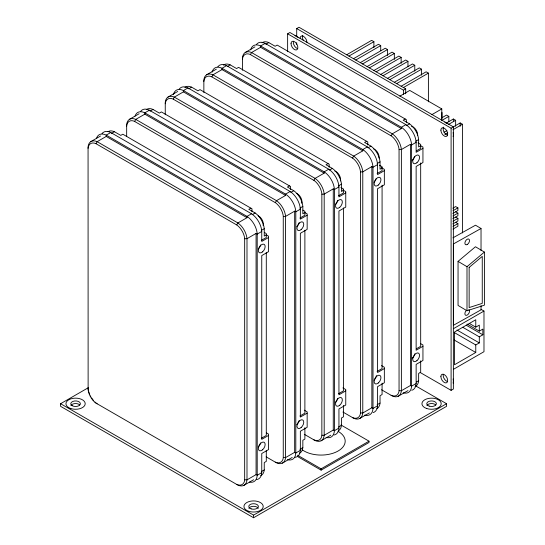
<?xml version="1.0" encoding="UTF-8"?>
<svg xmlns="http://www.w3.org/2000/svg" width="545" height="545" viewBox="0 0 545 545"><rect width="100%" height="100%" fill="white"/><g stroke="black" fill="none" stroke-linecap="round" stroke-linejoin="round"><path stroke-width="0.82" d="M414.772 71.191L414.772 65.264L412.504 63.949L387.529 78.371M458.052 261.368L458.052 305.432L466.997 310.759L484.403 305.173L484.403 252.076L475.465 246.756L458.052 261.368L466.997 266.696L466.997 310.759M469.293 323.423L475.771 327.163L475.771 319.752L454.503 332.034L454.503 364.755L475.771 352.479L475.771 344.944L479.307 342.907L479.307 336.844L482.85 334.8L482.85 329.085L479.307 331.128L467.072 324.064M479.307 331.128L479.307 325.12L475.771 327.163M481.031 305.602L481.031 309.839L453.372 325.324L453.372 243.983L481.031 228.491L481.031 250.523M88.065 148.322L88.127 147.845A12.842 7.412 60 0 1 95.641 143.505L237.143 225.201A12.842 7.412 60 0 1 244.664 238.22L244.664 480.261A12.842 7.412 60 0 1 237.143 484.6L236.7 484.41M126.665 126.038L126.719 125.561A12.842 7.412 60 0 1 134.24 121.222L275.743 202.917A12.842 7.412 60 0 1 283.257 215.936L283.257 457.977A12.842 7.412 60 0 1 275.743 462.317L275.3 462.126M165.258 103.754L165.319 103.278A12.842 7.412 60 0 1 172.833 98.938L314.336 180.633A12.842 7.412 60 0 1 321.857 193.652L321.857 435.693A12.842 7.412 60 0 1 314.336 440.033L313.893 439.842M203.857 81.471L203.912 80.994A12.842 7.412 60 0 1 211.433 76.654L352.935 158.35A12.842 7.412 60 0 1 360.449 171.368L360.449 413.41A12.842 7.412 60 0 1 352.935 417.749L352.492 417.565M242.45 59.187L242.511 58.71A12.842 7.412 60 0 1 250.026 54.371L391.528 136.066A12.842 7.412 60 0 1 399.049 149.085L399.049 391.126A12.842 7.412 60 0 1 391.528 395.466L391.085 395.282M96.09 143.689L97.146 141.68L106.227 136.441L246.994 217.707L246.994 216.399L106.227 135.126A15.471 8.931 60 0 0 96.465 138.423M134.683 121.406L135.746 119.396L144.827 114.157L285.587 195.423L285.587 194.115L144.827 112.842A15.471 8.931 60 0 0 135.058 116.139M173.283 99.122L174.339 97.112L183.42 91.873L324.186 173.14L324.186 171.832L183.42 90.559A15.471 8.931 60 0 0 173.487 94.462M211.876 76.838L212.938 74.829L222.019 69.59L362.779 150.856L362.779 149.548L222.019 68.275A15.471 8.931 60 0 0 212.087 72.178M250.475 54.554L251.531 52.545L260.612 47.306L401.379 128.572L401.379 127.264L260.612 45.991A15.471 8.931 60 0 0 250.68 49.895M236.7 224.874L237.913 222.953L246.994 217.707M275.3 202.59L276.506 200.669L285.587 195.423M313.893 180.306L315.105 178.385L324.186 173.14M352.492 158.023L353.698 156.102L362.779 150.856M391.085 135.739L392.298 133.818L401.379 128.572M466.997 266.696L484.403 252.076M90.811 141.639L100.546 136.018M129.403 119.355L139.145 113.735M168.003 97.071L177.738 91.451M206.596 74.788L216.338 69.167M245.196 52.504L254.931 46.884M268.562 237.497L261.75 241.435L261.75 231.468A15.471 8.931 60 0 0 251.531 213.776L110.771 132.503L106.227 135.126L106.227 136.441M307.155 215.214L300.35 219.151L300.35 209.185A15.471 8.931 60 0 0 290.131 191.493L149.364 110.219L144.827 112.842L144.827 114.157M345.755 192.937L338.942 196.868L338.942 186.901A15.471 8.931 60 0 0 328.724 169.209L187.964 87.943L183.42 90.559L183.42 91.873M384.348 170.653L377.542 174.584L377.542 164.617A15.471 8.931 60 0 0 367.323 146.925L226.556 65.659L222.019 68.275L222.019 69.59M422.947 148.369L416.135 152.3L416.135 142.34A15.471 8.931 60 0 0 405.916 124.642L265.156 43.375L260.612 45.991L260.612 47.306M111.5 133.396L114.402 131.72L120.758 135.392L122.802 134.213L251.988 208.796L251.988 211.807M150.093 111.112L153.002 109.436L159.358 113.108L161.402 111.929L290.58 186.513L290.58 189.524M188.693 88.828L191.595 87.152L197.951 90.824L199.995 89.646L329.18 164.229L329.18 167.24M227.285 66.545L230.194 64.869L236.55 68.541L238.594 67.362L367.78 141.945L367.78 144.956M265.885 44.261L268.787 42.585L275.143 46.257L277.187 45.078L406.372 119.662L406.372 122.673M287.631 51.68L287.631 33.804L289.906 32.496L453.372 126.869L453.372 389.028L451.096 390.343L420.175 372.487M296.712 36.842L296.712 28.558L298.987 27.25L405.691 88.855L405.691 93.808M346.661 54.779L371.635 40.357L373.904 41.665L373.904 47.463M348.929 56.087L373.904 41.665M353.473 58.71L378.448 44.288L380.717 45.603L380.717 50.569M355.742 60.018L380.717 45.603M360.286 62.641L385.26 48.226L387.529 49.534L387.529 55.474M362.554 63.949L387.529 49.534M367.098 66.572L392.066 52.157L394.342 53.465L394.342 59.391M369.367 67.887L394.342 53.465M373.904 70.503L398.879 56.087L401.154 57.395L401.154 63.343M376.179 71.817L401.154 57.395M380.717 74.44L405.691 60.018L407.96 61.333L407.96 66.436M382.985 75.748L407.96 61.333M389.798 79.679L414.772 65.264M394.342 82.302L419.316 67.887L421.585 69.195L421.585 75.128M396.61 83.617L421.585 69.195M401.154 86.233L426.122 71.817L428.397 73.125L428.397 101.799M403.423 87.547L428.397 73.125M296.712 28.558L403.423 90.17L405.691 88.855M399.846 96.165L409.779 90.429L441.791 108.911L441.791 120.697M250.85 208.136L248.806 209.321L255.169 212.986A14.449 8.345 60 0 1 264.25 228.716L264.25 236.06L266.294 234.881M289.45 185.852L287.406 187.037L293.762 190.702A14.449 8.345 60 0 1 302.843 206.432L302.843 213.776L304.887 212.598M328.042 163.575L325.999 164.754L332.361 168.419A14.449 8.345 60 0 1 341.442 184.149L341.442 191.493L343.486 190.314M366.642 141.291L364.598 142.47L370.954 146.135A14.449 8.345 60 0 1 380.035 161.865L380.035 169.209L382.079 168.03M405.235 119.008L403.191 120.186L409.554 123.858A14.449 8.345 60 0 1 418.635 139.581L418.635 146.925L420.679 145.747M251.531 213.776L246.994 216.399A15.471 8.931 60 0 1 257.206 234.091L257.206 475.281A15.471 8.931 60 0 1 249.474 482.093M290.131 191.493L285.587 194.115A15.471 8.931 60 0 1 295.806 211.807L295.806 452.997A15.471 8.931 60 0 1 287.46 459.646M328.724 169.209L324.186 171.832A15.471 8.931 60 0 1 334.405 189.524L334.405 430.714A15.471 8.931 60 0 1 326.053 437.363M367.323 146.925L362.779 149.548A15.471 8.931 60 0 1 372.998 167.24L372.998 408.43A15.471 8.931 60 0 1 364.653 415.079M405.916 124.642L401.379 127.264A15.471 8.931 60 0 1 411.598 144.956L411.598 386.146A15.471 8.931 60 0 1 403.245 392.795M252.26 214.669L255.169 212.986M290.853 192.385L293.762 190.702M329.453 170.101L332.361 168.419M368.045 147.818L370.954 146.135M406.645 125.534L409.554 123.858M431.858 114.648L441.791 108.911M441.416 118.04L446.559 115.07L448.828 116.385L448.828 121.426M441.484 120.622L448.828 116.385M446.021 123.245L453.372 119.008L455.64 120.316L455.64 126.236M261.75 231.468L257.206 234.091L256.075 233.437L246.994 238.683L244.725 238.765M261.341 230.399L264.25 228.716M300.35 209.185L295.806 211.807L294.668 211.153L285.587 216.399L283.318 216.481M299.941 208.115L302.843 206.432M338.942 186.901L334.405 189.524L333.267 188.87L324.186 194.115L321.918 194.197M338.534 185.831L341.442 184.149M377.542 164.617L372.998 167.24L371.86 166.586L362.779 171.832L360.511 171.92M377.133 163.548L380.035 161.865M416.135 142.34L411.598 144.956L410.46 144.302L401.379 149.548L399.11 149.637M415.726 141.264L418.635 139.581M448.297 124.56L455.64 120.316M444.018 132.265L446.961 130.568M287.631 33.804L451.096 128.177L460.178 122.938L462.453 124.246L462.453 232.967M261.328 240.365L266.294 237.497L266.294 233.567L264.332 232.436M299.92 218.082L304.887 215.214L304.887 211.283L302.931 210.152M338.52 195.798L343.486 192.937L343.486 188.999L340.87 187.494M377.113 173.514L382.079 170.653L382.079 166.715L379.47 165.21M416.421 150.822L420.679 148.369L420.679 144.432L418.063 142.926M444.822 134.424L447.758 132.728M452.902 129.764L462.453 124.246M415.624 385.853L446.559 403.709L446.559 406.332L253.575 517.75L60.597 406.332L60.597 403.709L88.583 387.55M452.847 208.183L455.64 206.575L457.909 207.883L457.909 210.506L452.847 213.429M453.018 210.711L457.909 207.883M453.018 215.949L457.909 213.129L457.909 215.752L452.847 218.674M453.018 221.195L457.909 218.368L457.909 220.991L452.847 223.913M453.018 226.434L457.909 223.614L457.909 226.236L453.018 229.057M261.328 438.303L266.294 435.435L266.294 252.505M299.92 416.019L304.887 413.151L304.887 230.222M338.52 393.735L343.486 390.867L343.486 207.938M377.113 371.452L382.079 368.584L382.079 185.198M416.421 348.759L420.679 346.3L420.679 162.914M268.562 435.435L261.75 439.365L261.75 255.591L268.562 251.654L268.562 236.189L266.41 234.95M307.155 413.151L300.35 417.082L300.35 233.308L307.155 229.377L307.155 213.906L304.294 212.25M345.755 390.867L338.942 394.798L338.942 211.024L345.755 207.093L345.755 191.622L342.887 189.967M384.348 368.584L377.542 372.514L377.542 188.74L384.348 184.809L384.348 169.338L381.486 167.683M422.947 346.3L416.135 350.231L416.135 166.457L422.947 162.526L422.947 147.055L420.801 145.815M453.372 328.73L483.98 311.059L483.98 351.695L453.372 369.367M266.41 432.88L268.562 434.12L268.562 449.591L261.75 453.522L261.75 472.658L257.206 475.281L256.075 474.627L246.994 479.866A14.449 8.345 60 0 1 237.913 485.111L95.641 402.905A12.842 7.412 60 0 1 88.127 389.886L88.065 146.925A14.449 8.345 60 0 1 97.146 141.68L237.913 222.953A14.449 8.345 60 0 1 246.994 238.683L246.994 479.866L244.725 479.784M261.341 471.582L264.25 469.906L264.25 462.569L266.294 461.383L266.294 450.429M304.294 410.187L307.155 411.836L307.155 427.307L300.35 431.238L300.35 450.374L295.806 452.997L294.668 452.343L285.587 457.582A14.449 8.345 60 0 1 276.506 462.828L266.192 456.873M299.941 449.298L302.843 447.622L302.843 440.285L304.887 439.1L304.887 427.682M342.887 387.904L345.755 389.552L345.755 405.024L338.942 408.954L338.942 428.091L334.405 430.714L333.267 430.06L324.186 435.298A14.449 8.345 60 0 1 315.105 440.544L304.321 434.317M338.534 427.014L341.442 425.338L341.442 418.001L343.486 416.816L343.486 405.398M381.486 365.62L384.348 367.269L384.348 382.74L377.542 386.671L377.542 405.807L372.998 408.43L371.86 407.776L362.779 413.015A14.449 8.345 60 0 1 353.698 418.26L342.921 412.034M377.133 404.731L380.035 403.055L380.035 395.718L382.079 394.539L382.079 383.115M420.801 343.745L422.947 344.985L422.947 360.456L416.135 364.387L416.135 383.523L411.598 386.146L410.46 385.492L401.379 390.738A14.449 8.345 60 0 1 392.298 395.977L381.514 389.757M416.455 382.031L418.635 380.771L418.635 373.434L420.679 372.255L420.679 360.831M243.86 485.377L253.595 479.757M282.453 463.093L292.195 457.473M321.053 440.81L330.788 435.189M359.645 418.526L369.387 412.906M398.245 396.242L407.98 390.622M297.529 455.211L321.107 468.829L369.013 441.171L369.013 442.479L321.107 470.137L297.529 456.519M60.597 403.709L253.575 515.127L446.559 403.709M452.936 237.838L475.499 225.201L481.031 228.491M399.11 390.649L401.379 390.738L401.379 149.548A14.449 8.345 60 0 0 392.298 133.818L251.531 52.545A14.449 8.345 60 0 0 242.45 57.79L242.45 70.223M360.511 412.933L362.779 413.015L362.779 171.832A14.449 8.345 60 0 0 353.698 156.102L212.938 74.829A14.449 8.345 60 0 0 203.857 80.074L203.857 92.507M321.918 435.217L324.186 435.298L324.186 194.115A14.449 8.345 60 0 0 315.105 178.385L174.339 97.112A14.449 8.345 60 0 0 165.258 102.358L165.258 114.791M283.318 457.5L285.587 457.582L285.587 216.399A14.449 8.345 60 0 0 276.506 200.669L135.746 119.396A14.449 8.345 60 0 0 126.665 124.642L126.665 136.529M455.64 211.814L457.909 213.129M455.64 217.06L457.909 218.368M455.64 222.305L457.909 223.614M481.065 309.376L483.98 311.059M466.288 325.242L482.85 334.8M462.753 327.279L479.307 336.844M456.996 330.025L479.307 342.907M454.176 332.477L475.771 344.944M454.176 340.012L475.771 352.479M341.007 424.998L369.013 441.171M453.372 119.008L453.372 121.549M460.178 122.938L460.178 126.338M451.096 128.177L451.096 390.343M442.015 112.454L442.015 118.36M410.46 144.302L410.46 385.492M403.423 90.17L403.423 94.292M371.86 166.586L371.86 407.776M333.267 188.87L333.267 430.06M321.107 468.829L321.107 470.137M296.712 42.633L296.712 44.288M294.668 211.153L294.668 452.343M256.075 233.437L256.075 474.627M253.575 515.127L253.575 517.75M447.438 135.112A4.816 2.78 60 0 1 443.855 131.638A4.816 2.78 60 0 1 443.61 127.135M297.597 48.6A4.816 2.78 60 0 1 293.421 41.372M444.795 122.189A9.633 5.559 60 0 1 447.745 123.742M453.14 132.564A9.633 5.559 60 0 1 453.14 136.638M294.954 35.677A9.633 5.559 60 0 1 298.476 37.714M453.14 378.993A9.633 5.559 60 0 1 453.14 383.067M447.438 381.541A4.816 2.78 60 0 1 443.269 374.32M468.829 309.676A3.209 1.88 -59.2 0 1 468.523 313.852A3.209 1.88 -59.2 0 1 465.11 314.717A3.209 1.88 -59.2 0 1 466.602 310.241M303.388 40.439A4.816 2.78 60 0 1 302.843 35.377M300.118 38.388A4.816 2.78 60 0 1 303.524 36.426A4.816 2.78 60 0 1 306.93 42.326M256.395 44.581A15.471 8.931 60 0 1 265.156 43.375M411.509 126.406A6.424 3.706 60 0 1 417.715 135.187M262.077 42.81A14.449 8.345 60 0 1 268.787 42.585M416.135 383.523A15.471 8.931 60 0 1 411.761 390.315M414.895 353.76A4.816 2.78 -60 0 1 412.231 358.181M414.759 156.374A4.816 2.78 -60 0 1 412.231 160.25M418.635 380.771A14.449 8.345 60 0 1 415.086 386.473M217.796 66.865A15.471 8.931 60 0 1 218.129 66.436M218.491 66.047A15.471 8.931 60 0 1 226.556 65.659M373.461 148.799A6.424 3.706 60 0 1 379.048 158.084M223.484 65.093A14.449 8.345 60 0 1 230.194 64.869M377.542 405.807A15.471 8.931 60 0 1 373.161 412.599M376.377 375.512A4.816 2.78 -60 0 1 376.295 376.043M376.166 376.588A4.816 2.78 -60 0 1 374.047 380.103M376.166 178.658A4.816 2.78 -60 0 1 374.047 182.173M380.035 403.055A14.449 8.345 60 0 1 376.902 408.566M337.702 200.397A4.816 2.78 -60 0 1 335.454 204.457M179.203 89.148A15.471 8.931 60 0 1 187.964 87.943M334.862 171.082A6.424 3.706 60 0 1 339.303 175.136A6.424 3.706 60 0 1 340.312 180.926M184.884 87.377A14.449 8.345 60 0 1 191.595 87.152M338.942 428.091A15.471 8.931 60 0 1 334.051 434.999M337.702 398.327A4.816 2.78 -60 0 1 335.454 402.387M341.442 425.338A14.449 8.345 60 0 1 338.309 430.85M299.103 222.68A4.816 2.78 -60 0 1 296.855 226.74M140.603 111.432A15.471 8.931 60 0 1 149.364 110.219M296.269 193.366A6.424 3.706 60 0 1 300.704 197.413A6.424 3.706 60 0 1 301.712 203.21M146.292 109.661A14.449 8.345 60 0 1 153.002 109.436M300.35 450.374A15.471 8.931 60 0 1 294.92 457.357M299.103 420.611A4.816 2.78 -60 0 1 296.855 424.671M302.843 447.622A14.449 8.345 60 0 1 299.294 453.324M260.51 244.964A4.816 2.78 -60 0 1 258.262 249.024M102.01 133.716A15.471 8.931 60 0 1 102.705 132.898M103.094 132.558A15.471 8.931 60 0 1 110.771 132.503M97.146 403.845A14.449 8.345 60 0 1 94.98 402.046M93.454 400.405A14.449 8.345 60 0 1 91.614 397.911M90.811 396.562A14.449 8.345 60 0 1 90.436 395.874M89.768 394.464A14.449 8.345 60 0 1 89.469 393.749M89.196 393.034A14.449 8.345 60 0 1 88.726 391.603M88.535 390.888A14.449 8.345 60 0 1 88.065 388.115M258.228 215.847A6.424 3.706 60 0 1 263.119 225.494M108.06 131.679A14.449 8.345 60 0 1 114.402 131.72M261.75 472.658A15.471 8.931 60 0 1 256.32 479.641M260.51 442.894A4.816 2.78 -60 0 1 258.262 446.955M264.25 469.906A14.449 8.345 60 0 1 260.701 475.608M426.919 405.616A4.816 2.78 0 0 1 430.945 403.579A4.816 2.78 0 0 1 435.748 404.942M248.922 508.376A4.816 2.78 0 0 1 253.575 506.319A4.816 2.78 0 0 1 258.228 508.376M70.925 405.616A4.816 2.78 0 0 1 74.951 403.579A4.816 2.78 0 0 1 79.747 404.942M338.138 431.34A24.082 13.904 0 0 1 336.987 451.621A24.082 13.904 0 0 1 302.005 449.632M469.143 267.404L469.143 307.571L482.257 303.367L482.257 256.395L469.143 267.404M291.037 43.634A4.816 2.78 60 0 0 296.146 49.99A4.816 2.78 60 0 0 296.146 43.178A4.816 2.78 60 0 0 291.037 43.634M440.885 130.146A4.816 2.78 60 0 0 445.987 136.502A4.816 2.78 60 0 0 445.987 129.69A4.816 2.78 60 0 0 440.885 130.146M440.885 376.581A4.816 2.78 60 0 0 445.987 382.931A4.816 2.78 60 0 0 445.987 376.125A4.816 2.78 60 0 0 440.885 376.581M467.201 244.507A3.209 1.88 -59.2 0 0 469.197 239.453A3.209 1.88 -59.2 0 0 465.205 241.694A3.209 1.88 -59.2 0 0 467.201 244.507M416.911 360.688A4.816 2.78 -60 0 0 418.615 353.187A4.816 2.78 -60 0 0 412.872 358.058A4.816 2.78 -60 0 0 416.911 360.688M416.911 162.757A4.816 2.78 -60 0 0 418.615 155.25A4.816 2.78 -60 0 0 412.872 160.121A4.816 2.78 -60 0 0 416.911 162.757M378.319 382.971A4.816 2.78 -60 0 0 380.022 375.464A4.816 2.78 -60 0 0 374.279 380.335A4.816 2.78 -60 0 0 378.319 382.971M378.319 185.041A4.816 2.78 -60 0 0 380.022 177.534A4.816 2.78 -60 0 0 374.279 182.405A4.816 2.78 -60 0 0 378.319 185.041M339.719 405.255A4.816 2.78 -60 0 0 341.422 397.748A4.816 2.78 -60 0 0 335.679 402.619A4.816 2.78 -60 0 0 339.719 405.255M339.719 207.325A4.816 2.78 -60 0 0 341.422 199.817A4.816 2.78 -60 0 0 335.679 204.688A4.816 2.78 -60 0 0 339.719 207.325M301.126 427.539A4.816 2.78 -60 0 0 302.829 420.031A4.816 2.78 -60 0 0 297.086 424.902A4.816 2.78 -60 0 0 301.126 427.539M301.126 229.609A4.816 2.78 -60 0 0 302.829 222.101A4.816 2.78 -60 0 0 297.086 226.972A4.816 2.78 -60 0 0 301.126 229.609M262.526 449.823A4.816 2.78 -60 0 0 264.23 442.315A4.816 2.78 -60 0 0 258.487 447.186A4.816 2.78 -60 0 0 262.526 449.823M262.526 251.892A4.816 2.78 -60 0 0 264.23 244.385A4.816 2.78 -60 0 0 258.487 249.256A4.816 2.78 -60 0 0 262.526 251.892M426.755 408.525A9.633 5.559 0 0 0 441.205 403.709A9.633 5.559 0 0 0 426.755 398.892A9.633 5.559 0 0 0 426.755 408.525M70.761 408.525A9.633 5.559 0 0 0 85.211 403.709A9.633 5.559 0 0 0 70.761 398.892A9.633 5.559 0 0 0 70.761 408.525M248.758 511.292A9.633 5.559 0 0 0 263.208 506.475A9.633 5.559 0 0 0 248.758 501.659A9.633 5.559 0 0 0 248.758 511.292M72.172 405.678A4.816 2.78 0 0 0 80.231 404.431A4.816 2.78 0 0 0 74.331 401.025A4.816 2.78 0 0 0 72.172 405.678M429.167 406.12A4.816 2.78 0 0 0 436.388 403.709A4.816 2.78 0 0 0 429.167 401.304A4.816 2.78 0 0 0 429.167 406.12M251.17 508.887A4.816 2.78 0 0 0 258.391 506.475A4.816 2.78 0 0 0 251.17 504.07A4.816 2.78 0 0 0 251.17 508.887"/></g></svg>
